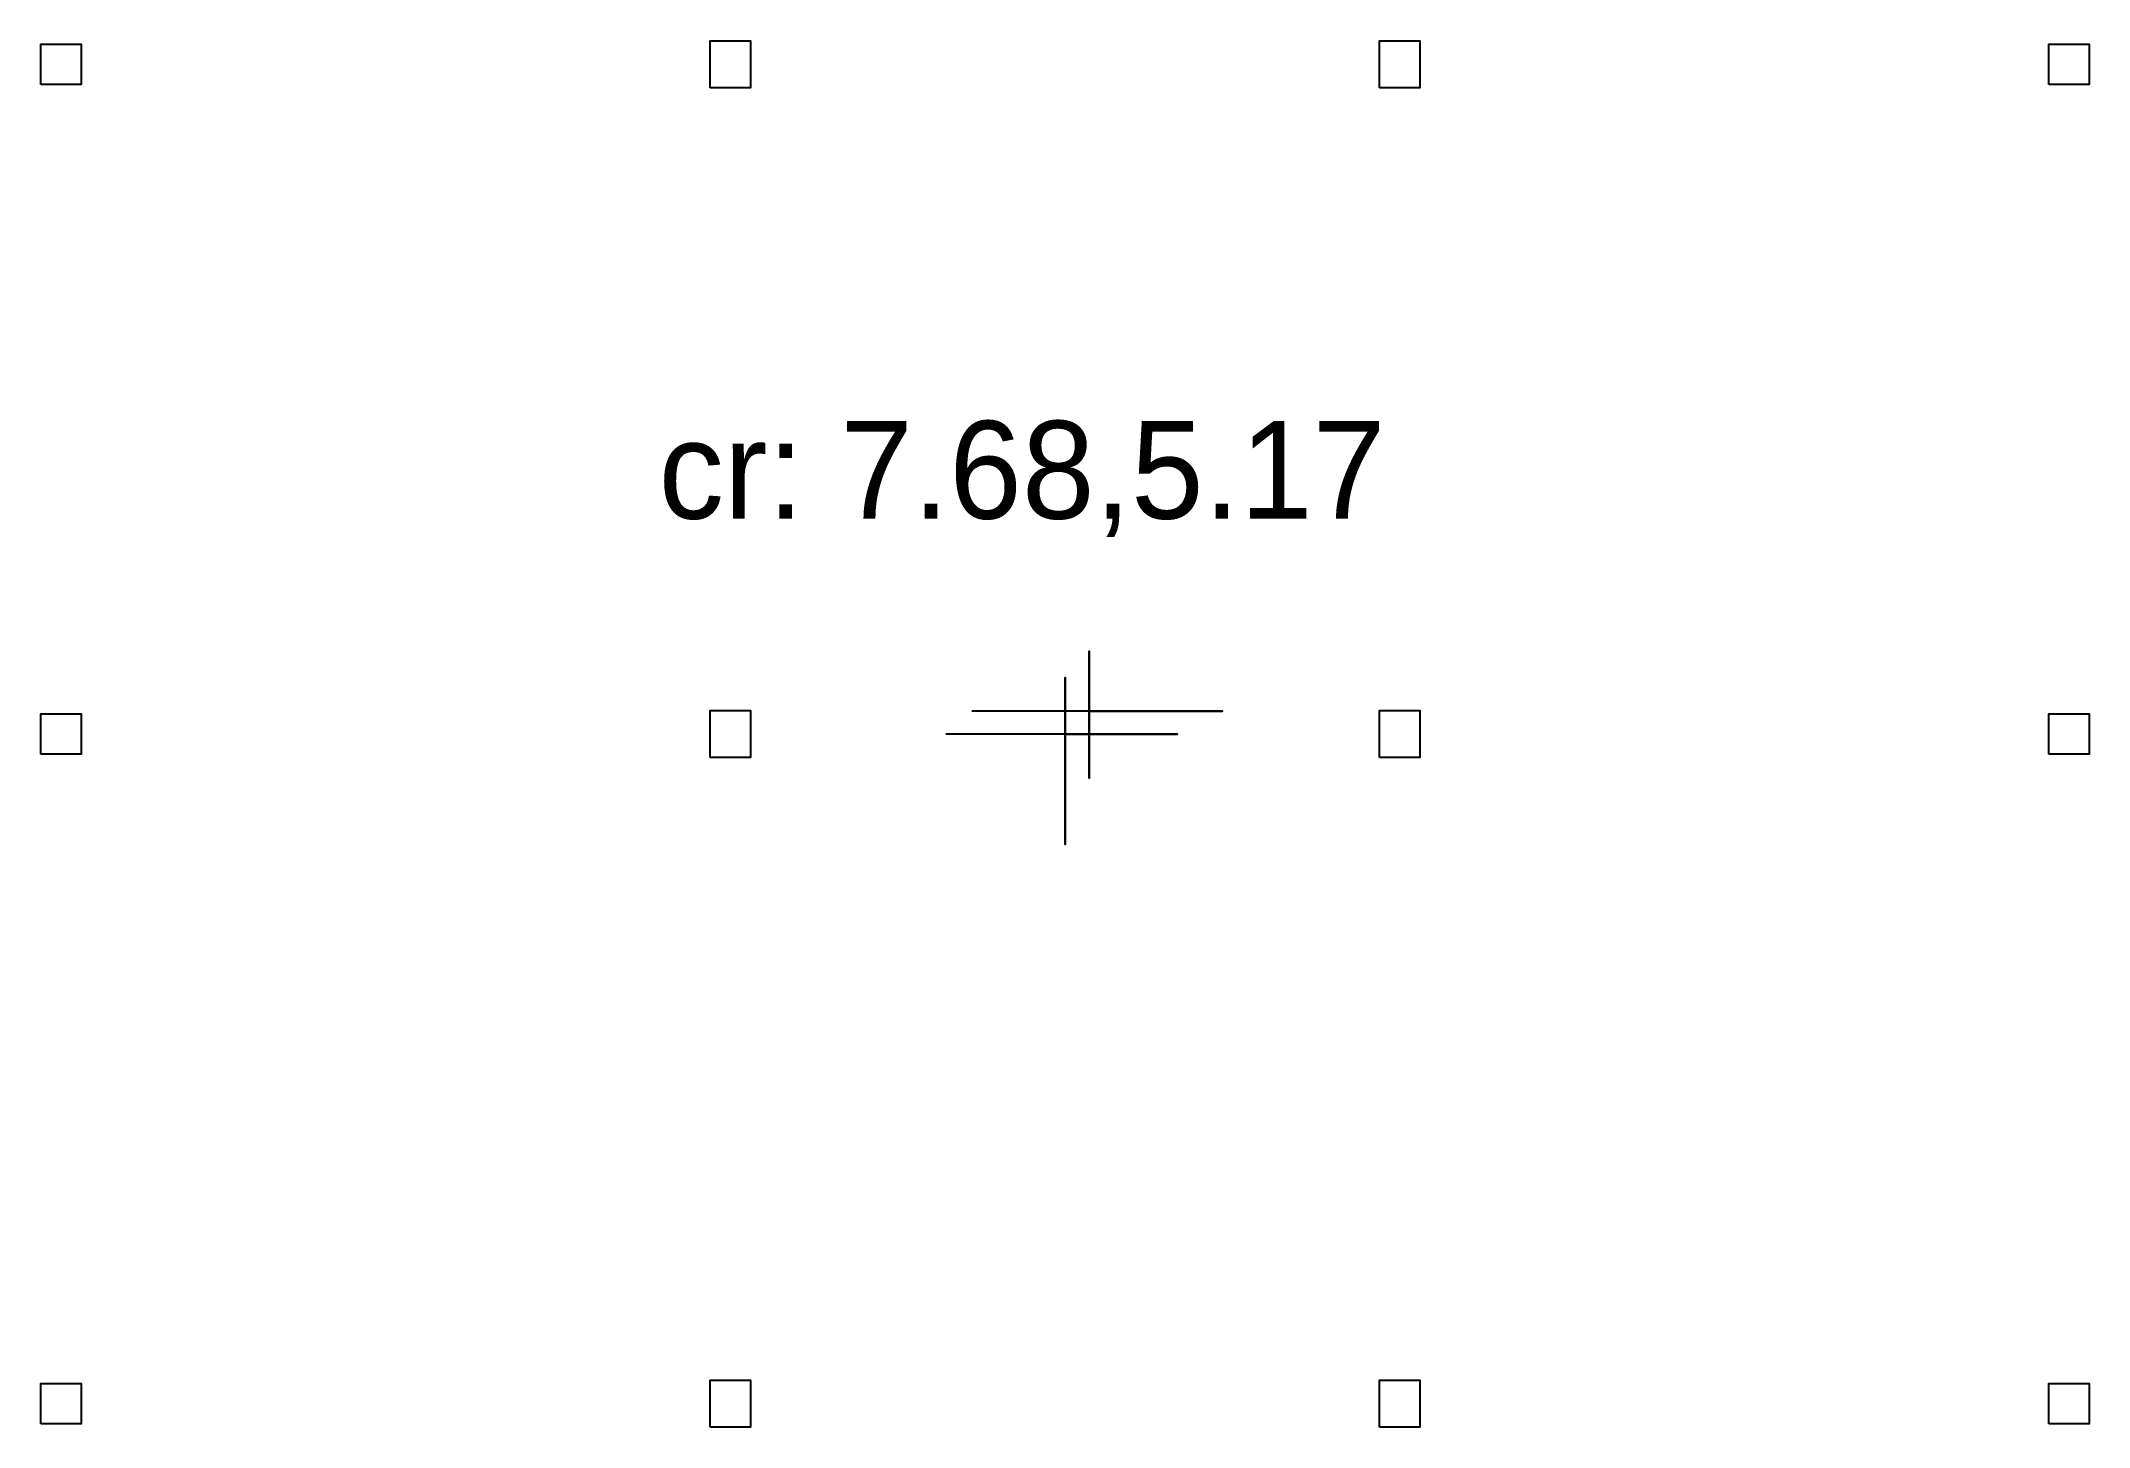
# Model space of a CAD drawing. Header units: metres. Extents: x -0.1 to 15.2, y -0.2 to 10.2.
import ezdxf

# ---------------------------------------------------------------- set-up
doc = ezdxf.new("R2010")
doc.units = ezdxf.units.M
doc.layers.add('PREF', color=72, linetype='Continuous')

msp = doc.modelspace()

# ---------------------------------------------------------------- linework, layer by layer
at = {"color": 1}
msp.add_lwpolyline([(7.68, 5.17), (7.68, 5.618), (7.68, 4.669), (7.68, 5.17), (8.677, 5.17), (6.804, 5.17)], dxfattribs=at)
at = {"color": 3}
msp.add_lwpolyline([(7.5, 5), (7.5, 5.423), (7.5, 4.174), (7.5, 5), (8.34, 5), (6.611, 5)], dxfattribs=at)
at = {"layer": 'PREF'}
for points in [[(-0.15, 9.85), (-0.15, 10.15), (0.15, 10.15), (0.15, 9.85)], [(4.85, 9.825), (4.85, 10.175), (5.15, 10.175), (5.15, 9.825)], [(9.85, 9.825), (9.85, 10.175), (10.15, 10.175), (10.15, 9.825)], [(14.85, 9.85), (14.85, 10.15), (15.15, 10.15), (15.15, 9.85)], [(-0.15, 4.85), (-0.15, 5.15), (0.15, 5.15), (0.15, 4.85)], [(4.85, 4.825), (4.85, 5.175), (5.15, 5.175), (5.15, 4.825)], [(9.85, 4.825), (9.85, 5.175), (10.15, 5.175), (10.15, 4.825)], [(14.85, 4.85), (14.85, 5.15), (15.15, 5.15), (15.15, 4.85)], [(4.85, -0.175), (4.85, 0.175), (5.15, 0.175), (5.15, -0.175)], [(9.85, -0.175), (9.85, 0.175), (10.15, 0.175), (10.15, -0.175)], [(-0.15, -0.15), (-0.15, 0.15), (0.15, 0.15), (0.15, -0.15)], [(14.85, -0.15), (14.85, 0.15), (15.15, 0.15), (15.15, -0.15)]]:
    msp.add_lwpolyline(points, close=True, dxfattribs=at)

# ---------------------------------------------------------------- texts
at = {"color": 1, "insert": (4.464, 7.338), "char_height": 0.73041, "attachment_point": 1}
msp.add_mtext_dynamic_manual_height_columns('cr: 7.68,5.17', width=7.63836, gutter_width=3.652, heights=[0], dxfattribs=at)

doc.saveas('drawing.dxf')
